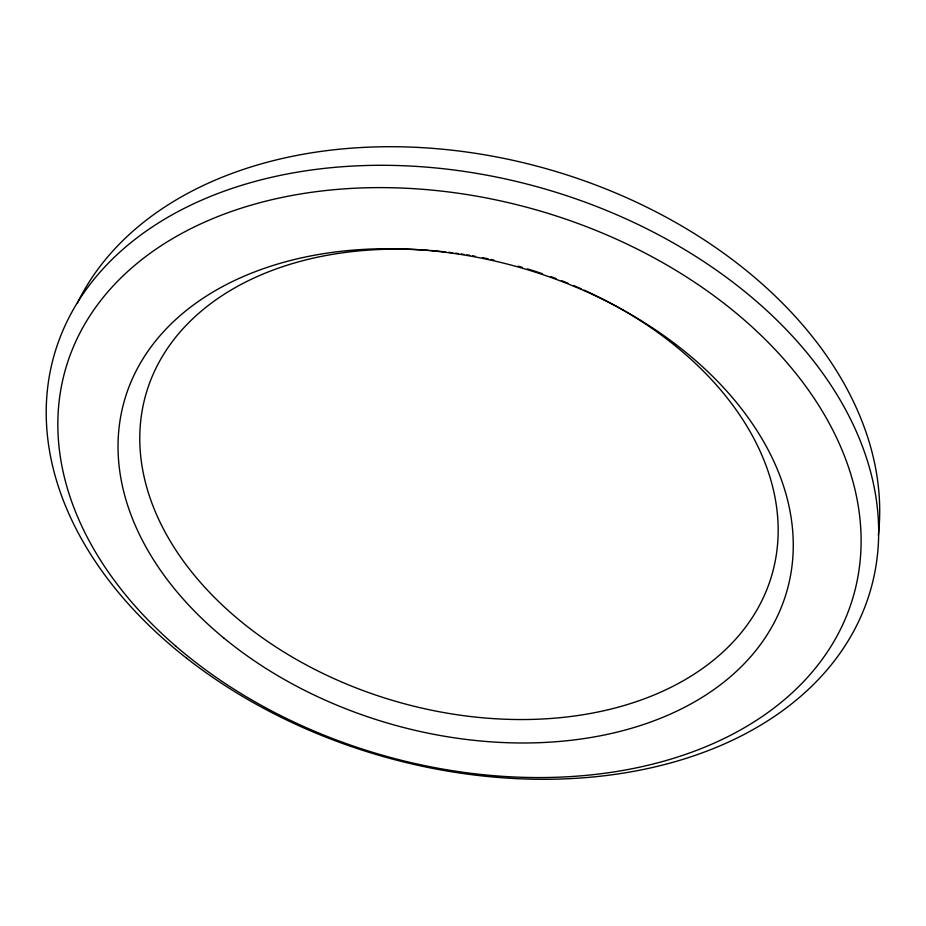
<?xml version="1.0" encoding="UTF-8"?>
<svg xmlns="http://www.w3.org/2000/svg" width="926" height="926" viewBox="0 0 926 926"><rect width="100%" height="100%" fill="white"/><g stroke="black" fill="none" stroke-linecap="round" stroke-linejoin="round"><path stroke-width="1.39" d="M77.448 302.883A420.057 295.244 16.1 0 1 550.426 169.886A420.057 295.244 16.1 0 1 878.38 535.066M583.993 290.093A325.755 226.025 16.1 0 1 690.252 676.605A325.755 226.025 16.1 0 1 171.912 543.898A325.755 226.025 16.1 0 1 428.761 250.356M430.162 250.46A325.755 226.025 16.1 0 1 445.672 251.953M448.508 252.289A325.755 226.025 16.1 0 1 452.745 252.821M455.569 253.192A325.755 226.025 16.1 0 1 458.405 253.585M461.241 254.002A325.755 226.025 16.1 0 1 464.065 254.43M466.901 254.881A325.755 226.025 16.1 0 1 469.737 255.344M472.573 255.831A325.755 226.025 16.1 0 1 475.397 256.34M482.469 257.671A325.755 226.025 16.1 0 1 488.118 258.829M490.942 259.43A325.755 226.025 16.1 0 1 493.766 260.056M518.085 266.167A325.755 226.025 16.1 0 1 522.033 267.29M527.357 268.864A325.755 226.025 16.1 0 1 542.509 273.737M550.692 276.596A325.755 226.025 16.1 0 1 556.109 278.587M561.503 280.647A325.755 226.025 16.1 0 1 568.182 283.31M573.495 285.509A325.755 226.025 16.1 0 1 581.378 288.924M186.601 658.201A424.768 295.081 16.1 0 0 870.301 590.938A424.768 295.081 16.1 0 0 330.408 167.756A424.768 295.081 16.1 0 0 186.601 658.201M175.824 646.174A409.952 283.298 16.1 0 0 847.545 613.382A409.952 283.298 16.1 0 0 355.028 188.221A409.952 283.298 16.1 0 0 175.824 646.174M223.803 638.002A344.669 237.218 16.1 0 0 784.114 599.851A344.669 237.218 16.1 0 0 359.01 249.684A344.669 237.218 16.1 0 0 223.803 638.002"/></g></svg>
